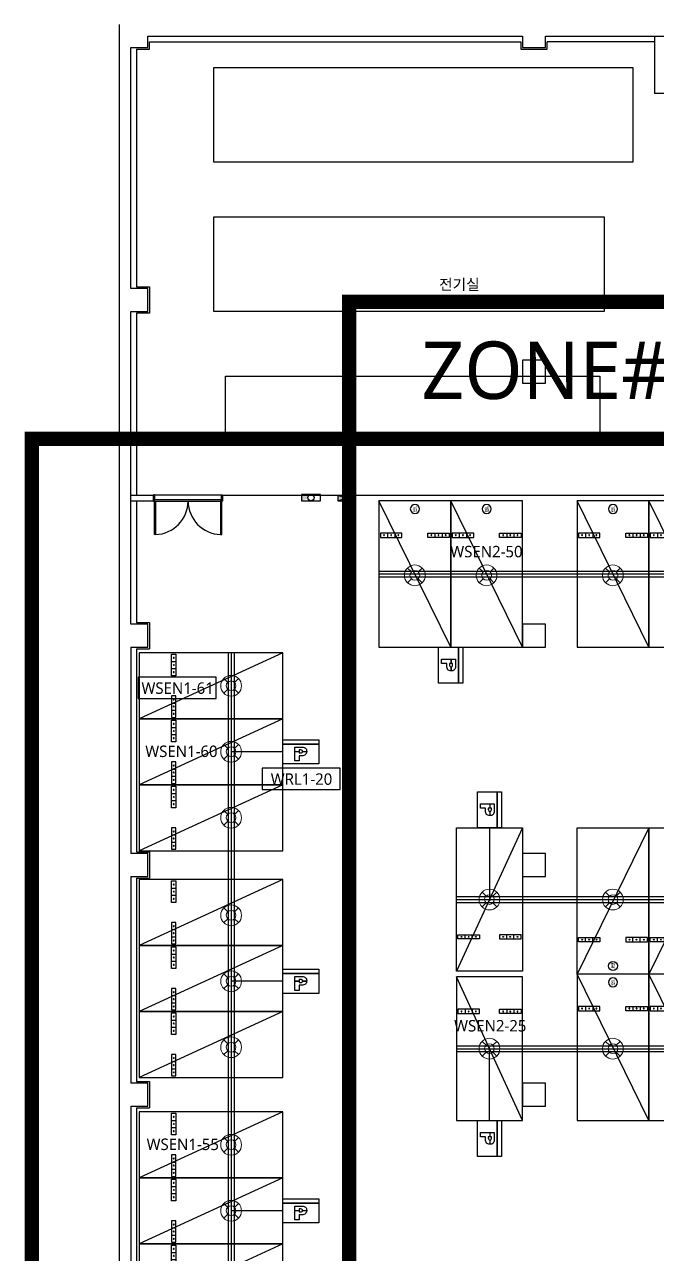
# Model space of a CAD drawing. Header units: millimetres. Extents: x -105683 to 94728, y -31127 to 151123.
# Drawn here: x -21270 to 775, y 26224 to 69095 of the extents above; entities that cross this region are included whole.
import ezdxf
from ezdxf.enums import TextEntityAlignment as Align

# ---------------------------------------------------------------- set-up
doc = ezdxf.new("R2010")
doc.units = ezdxf.units.MM
doc.linetypes.add('AUDIT_D_080121100638-0', pattern=[0])
doc.linetypes.add('HIDDEN', pattern=[9.524999999999995, 6.349999999999998, -3.174999999999998])
for name, color, linetype in [('e-plan', 9, 'Continuous'), ('E-TEXT', 6, 'Continuous'), ('구역', 5, 'Continuous'), ('레이스웨이', 3, 'Continuous'), ('만공차등', 6, 'Continuous'), ('유도배선', 6, 'Continuous')]:
    doc.layers.add(name, color=color, linetype=linetype)
doc.layers.add('초음파센서', color=1, linetype='AUDIT_D_080121100638-0', lineweight=13)
doc.styles.add('xr_plan$0$USUN', font='malgun_0.ttf')
doc.styles.add('xr_plan$0$신화문자', font='malgun_0.ttf', dxfattribs={"width": 0.9})
doc.styles.add('Xref-지하1층$0$USUN', font='malgun_0.ttf')

# ---------------------------------------------------------------- blocks, each defined once
blk = doc.blocks.new('xr_plan$0$직각주차')
at = {"layer": 'e-plan'}
for p, q in [((2300, 5000), (0, 0)), ((0, 0), (0, 5000)), ((0, 5000), (2300, 5000)), ((2300, 5000), (2300, 0)), ((300.0000000102318, 1125.000000008026), (300.0000000102318, 1275.0000000113)), ((550.0000000156887, 1125.000000008026), (550.0000000156887, 1275.0000000113)), ((1750.000000041882, 1125.000000008026), (1750.000000041882, 1275.0000000113)), ((2000.000000047339, 1125.000000008026), (2000.000000047339, 1275.0000000113)), ((2300, 0), (0, 0))]:
    blk.add_line(p, q, dxfattribs=at)
for points in [[(800.0000000211458, 1275.0000000113), (800.0000000211458, 1125.000000008026), (50.00000000477485, 1125.000000008026), (50.00000000477485, 1275.0000000113)], [(2250.000000052796, 1125.000000008026), (2250.000000052796, 1275.0000000113), (1500.000000036425, 1275.0000000113), (1500.000000036425, 1125.000000008026)]]:
    blk.add_lwpolyline(points, close=True, dxfattribs=at)
for centre in [(175.0000000075033, 1200.000000009663), (425.0000000129602, 1200.000000009663), (675.0000000184173, 1200.000000009663), (1625.000000039154, 1200.000000009663), (1875.000000044611, 1200.000000009663), (2125.000000050068, 1200.000000009663)]:
    blk.add_circle(centre, 15.00000000032741, dxfattribs=at)
blk = doc.blocks.new('xr_plan$0$확장형주차')
at = {"layer": 'e-plan', "linetype": 'Continuous'}
blk.add_line((2500, 5100), (0, 0), dxfattribs=at)
at = {"layer": 'e-plan'}
for p, q in [((0, 0), (0, 5100)), ((0, 5100), (2500, 5100)), ((2500, 5100), (2500, 0)), ((300.0000000102318, 1125.000000008026), (300.0000000102318, 1275.0000000113)), ((550.0000000156887, 1125.000000008026), (550.0000000156887, 1275.0000000113)), ((1950.000000041882, 1125.000000008026), (1950.000000041882, 1275.0000000113)), ((2200.000000047339, 1125.000000008026), (2200.000000047339, 1275.0000000113)), ((2500, 0), (0, 0))]:
    blk.add_line(p, q, dxfattribs=at)
for points in [[(800.0000000211458, 1275.0000000113), (800.0000000211458, 1125.000000008026), (50.00000000477485, 1125.000000008026), (50.00000000477485, 1275.0000000113)], [(2450.000000052796, 1125.000000008026), (2450.000000052796, 1275.0000000113), (1700.000000036425, 1275.0000000113), (1700.000000036425, 1125.000000008026)]]:
    blk.add_lwpolyline(points, close=True, dxfattribs=at)
for centre, radius in [((175.0000000075033, 1200.000000009663), 15.00000000032741), ((425.0000000129602, 1200.000000009663), 15.00000000032741), ((675.0000000184173, 1200.000000009663), 15.00000000032741), ((1825.000000039153, 1200.000000009663), 15.00000000032741), ((2075.000000044611, 1200.000000009663), 15.00000000032741), ((2325.000000050068, 1200.000000009663), 15.00000000032741), ((1252.743302494912, 284.6067593291877), 160)]:
    blk.add_circle(centre, radius, dxfattribs=at)
at = {"layer": 'e-plan', "style": 'xr_plan$0$신화문자', "width": 0.8}
blk.add_text('확', height=160, dxfattribs=at).set_placement((1252.743302494912, 284.6067593291877), align=Align.MIDDLE_CENTER)
blk = doc.blocks.new('Xref-지하1층')
at = {"layer": 'e-plan', "linetype": 'Continuous'}
h = blk.add_hatch(color=256, dxfattribs=at)
edge = h.paths.add_edge_path()
edge.add_line((-8097.190298305388, 64620.00000000029), (-8097.190298305388, 64400.00000000029))
edge.add_line((-8097.190298305388, 64400.00000000029), (-7871.545461090951, 64475.21494573844))
edge.add_arc((-7767.190298305388, 64510.00000000029), 110, 18.434948822920717, 198.4349488229226, ccw=False)
edge.add_line((-7662.835135519825, 64544.78505426215), (-7437.190298305388, 64620.00000000029))
edge.add_line((-7437.190298305388, 64620.00000000029), (-8097.190298305388, 64620.00000000029))
at = {"layer": 'e-plan'}
for p, q in [((-14449.99999999997, 80999.99999999988), (-14449.99999999997, -7897.260273972643)), ((-13449.99999999997, 80200.0000000121), (-13449.99999999997, 80600.0000000121)), ((-13449.99999999997, 80600.0000000121), (-399.9958543870307, 80600.0000000121)), ((-399.9999999999709, 80600.0000000121), (-399.9999999999709, 80200.0000000121)), ((400.0000000000291, 80199.99999999977), (400.0000000000291, 80599.99999999988)), ((400.0000000000291, 80599.99999999988), (9000.00000000003, 80600.0000000121)), ((-14049.99999999997, 80200.0000000121), (-13449.99999999997, 80200.0000000121)), ((-14050.00000000003, 71800.0000000121), (-14049.99999999997, 80199.99999999988)), ((-399.9999999999709, 80200.0000000121), (400.0000000000291, 80199.99999999977)), ((-13450.00000000009, 71800.0000000121), (-14050.00000000003, 71800.0000000121)), ((-13450.00000000003, 71000.00000001187), (-13450.00000000009, 71800.0000000121)), ((-14049.99999999997, 60099.99999999988), (-14049.99999999997, 70999.99999999988)), ((-14049.99999999997, 70999.99999999988), (-13450.00000000003, 71000.00000001187)), ((-13224.99999995434, 64611.99999999895), (-10874.99999995434, 64611.99999999895)), ((-10889.99999995434, 64430.99999999895), (-13209.99999995434, 64430.99999999895)), ((-13184.99999995434, 64387.99999999895), (-10914.99999995434, 64387.99999999895)), ((-14049.99999999997, 59300.00000001211), (-14049.99999999997, 52100.00000001211)), ((-14049.99999999997, 51300.00000001211), (-14049.99999999997, 44100.00000001211)), ((-14049.99999999997, 43300.00000001211), (-14049.99999999997, 36100.00000001211))]:
    blk.add_line(p, q, dxfattribs=at)
at = {"layer": 'e-plan', "linetype": 'Continuous'}
for p, q in [((4200.000000000029, 80600.00000001217), (4200.000000000029, 78600.00000000454)), ((-13389.99999998274, 80400.00000000012), (-459.9999999827414, 80400.0000000121)), ((-13389.99999998274, 80139.99999999988), (-13389.99999998274, 80400.00000000012)), ((-459.9999999827414, 80400.0000000121), (-459.9999999827414, 80141.01582059276)), ((460.0000000172586, 80141.01582059276), (460.0000000172586, 80400.00000001298)), ((4200.000000000029, 80400.00000000867), (460.0000000172586, 80400.0000000121)), ((-13849.99999998274, 80139.99999999988), (-13849.99999998274, 71859.99999999991)), ((-13849.99999998274, 80139.99999999988), (-13389.99999998274, 80139.99999999988)), ((-459.9999999827414, 80141.01582059276), (460.0000000172586, 80141.01582059276)), ((9600.00000000003, 78600.00000000454), (4200.000000000029, 78600.00000000454)), ((-13849.99999998274, 71859.99999999991), (-13389.99999998286, 71859.99999999991)), ((-13389.99999998286, 71859.99999999991), (-13389.99999998286, 70940.00000000015)), ((-13849.99999998274, 70940.00000000015), (-13849.99999998274, 64599.99999999985)), ((-13389.99999998286, 70940.00000000015), (-13849.99999998274, 70940.00000000015)), ((-14049.99999999997, 64599.99999999988), (-13249.99999995434, 64599.99999999988)), ((-14049.99999999997, 64400.00000000035), (-13249.99999995434, 64400.00000000035)), ((-13849.99999998274, 64400.00000000032), (-13849.99999998274, 60160.00000000012)), ((-13249.99999995434, 64399.99999999988), (-13249.99999995434, 64599.99999999988)), ((-10850.00000000003, 64599.99999999988), (9600.000000000146, 64599.99999999988)), ((-10849.99999999997, 64399.99999999988), (-10849.99999999997, 64599.99999999988)), ((-8097.190298305388, 64620.00000000029), (-8097.190298305388, 64400.00000000029)), ((-7437.190298305388, 64620.00000000029), (-8097.190298305388, 64620.00000000029)), ((-8097.190298305388, 64400.00000000029), (-7437.190298305388, 64400.00000000029)), ((-7437.190298305388, 64400.00000000029), (-7437.190298305388, 64620.00000000029)), ((-6837.190144666907, 64400.00000000029), (-6297.190144666907, 64580.00000000029)), ((-6297.190144666907, 64400.00000000029), (-6837.190144666907, 64580.00000000029)), ((-6837.190144666907, 64580.00000000029), (-6837.190144666907, 64400.00000000029)), ((-6297.190144666907, 64580.00000000029), (-6837.190144666907, 64580.00000000029)), ((-6837.190144666907, 64400.00000000029), (-6297.190144666907, 64400.00000000029)), ((-6297.190144666907, 64400.00000000029), (-6297.190144666907, 64580.00000000029)), ((-13849.99999998274, 60160.00000000012), (-13389.99999998274, 60160.00000000012)), ((-13389.99999998274, 60160.00000000012), (-13389.99999998274, 59240.00000000012)), ((-13849.99999998274, 59240.00000000012), (-13849.99999998274, 52160.00000000012)), ((-13849.99999998274, 59240.00000000012), (-13389.99999998274, 59240.00000000012)), ((-13849.99999998274, 52160.00000000012), (-13389.99999998274, 52160.00000000012)), ((-13389.99999998274, 52160.00000000012), (-13389.99999998274, 51240.00000000012)), ((-13849.99999998274, 51240.00000000012), (-13849.99999998274, 44160.00000000012)), ((-13849.99999998274, 51240.00000000012), (-13389.99999998274, 51240.00000000012)), ((-13849.99999998274, 44160.00000000012), (-13389.99999998274, 44160.00000000012)), ((-13389.99999998274, 44160.00000000012), (-13389.99999998274, 43240.00000000012)), ((-13849.99999998274, 43240.00000000012), (-13849.99999998274, 36160.00000000012)), ((-13849.99999998274, 43240.00000000012), (-13389.99999998274, 43240.00000000012))]:
    blk.add_line(p, q, dxfattribs=at)
at = {"layer": 'e-plan'}
for points in [[(-11149.99999993897, 79500.0000000298), (3450.000000061031, 79500.0000000298), (3450.000000061031, 76200), (-11149.99999993897, 76200)], [(-11149.99999993897, 74300), (2450.000000060798, 74300), (2450.000000060798, 71000.00000095367), (-11149.99999993897, 71000.00000095367)], [(-399.9999999999709, 68500.0000000121), (400.0000000000291, 68500.0000000121), (400.0000000000291, 69300.0000000121), (-399.9999999999709, 69300.0000000121)], [(-10749.99999999857, 68750.00000001222), (2300.000000061031, 68750.00000001222), (2300.000000061031, 66650.00000001222), (-10749.99999999857, 66650.00000001222)], [(-13249.99999995434, 64387.99999999895), (-13224.99999995434, 64387.99999999895), (-13224.99999995434, 64430.99999999895), (-13209.99999995434, 64430.99999999895), (-13209.99999995434, 64568.99999999895), (-13224.99999995434, 64611.99999999895), (-13249.99999995434, 64611.99999999895)], [(-13224.99999995434, 64387.99999999895), (-13184.99999995434, 64387.99999999895), (-13184.99999995434, 63223.68689777944), (-13224.99999995434, 63223.68689777944)], [(-10874.99999995434, 64387.99999999895), (-10914.99999995434, 64387.99999999895), (-10914.99999995434, 63223.68689777944), (-10874.99999995434, 63223.68689777944)], [(-10849.99999995434, 64387.99999999895), (-10874.99999995434, 64387.99999999895), (-10874.99999995434, 64430.99999999895), (-10889.99999995434, 64430.99999999895), (-10889.99999995434, 64568.99999999895), (-10874.99999995434, 64611.99999999895), (-10849.99999995434, 64611.99999999895)], [(-399.9999999999709, 59299.99999999988), (400.0000000000291, 59299.99999999988), (400.0000000000291, 60099.99999999988), (-399.9999999999709, 60099.99999999988)], [(-399.9999999999709, 51299.99999999988), (400.0000000000291, 51299.99999999988), (400.0000000000291, 52099.99999999988), (-399.9999999999709, 52099.99999999988)], [(-399.9999999999709, 43299.99999999988), (400.0000000000291, 43299.99999999988), (400.0000000000291, 44099.99999999988), (-399.9999999999709, 44099.99999999988)]]:
    blk.add_lwpolyline(points, close=True, dxfattribs=at)
for points in [[(-14049.99999999997, 59300.00000001211), (-13449.99999999997, 59300.00000001211), (-13449.99999999997, 60100.00000001211), (-14049.99999999997, 60100.00000001211)], [(-14049.99999999997, 51300.00000001211), (-13449.99999999997, 51300.00000001211), (-13449.99999999997, 52100.00000001211), (-14049.99999999997, 52100.00000001211)], [(-14049.99999999997, 43300.00000001211), (-13449.99999999997, 43300.00000001211), (-13449.99999999997, 44100.00000001211), (-14049.99999999997, 44100.00000001211)]]:
    blk.add_lwpolyline(points, dxfattribs=at)
at = {"layer": 'e-plan', "linetype": 'Continuous'}
blk.add_circle((-7767.190298305388, 64510.00000000029), 110, dxfattribs=at)
at = {"layer": 'e-plan'}
for centre, radius, start, end in [((-13223.60177922616, 64396.68582467467), 1173.633920718159, 271.8848449811093, 359.5759617803538), ((-10876.39822068252, 64396.68582467467), 1173.633920718177, 180.4240382196462, 268.1151550188907)]:
    blk.add_arc(centre, radius, start, end, dxfattribs=at)
at = {"layer": 'e-plan', "linetype": 'Continuous'}
blk.add_solid([(-6297.190144666907, 64400.00000000029), (-6297.190144666907, 64580.00000000029), (-6837.190144666907, 64580.00000000029), (-6837.190144666907, 64400.00000000029)], dxfattribs=at)
at = {"layer": 'e-plan', "linetype": 'Continuous', "xscale": -1}
for name, p, rotation in [('xr_plan$0$확장형주차', (-5400.000000000786, 64400.00000000175), 180), ('xr_plan$0$확장형주차', (-2900.000000000786, 64400.00000000175), 180), ('xr_plan$0$확장형주차', (1500.00000000096, 64399.99999999988), 180), ('xr_plan$0$확장형주차', (4000.00000000096, 64399.99999999988), 180), ('xr_plan$0$직각주차', (-13749.99999999997, 56800.00000001211), 270), ('xr_plan$0$직각주차', (-13749.99999999997, 54500.00000001211), 270), ('xr_plan$0$직각주차', (-13749.99999999997, 52200.00000001211), 270), ('xr_plan$0$직각주차', (-13750, 48900.00000001208), 270), ('xr_plan$0$직각주차', (-13750, 46600.00000001208), 270), ('xr_plan$0$직각주차', (-2699.999999999971, 47799.9999999943), 180), ('xr_plan$0$확장형주차', (1499.999999999563, 47900.00000000268), 180), ('xr_plan$0$확장형주차', (3999.999999999563, 47900.00000000268), 180), ('xr_plan$0$직각주차', (-13750, 44300.00000001208), 270), ('xr_plan$0$직각주차', (-13749.99999999997, 40800.00000001211), 270), ('xr_plan$0$직각주차', (-13749.99999999997, 38500.00000001211), 270), ('xr_plan$0$직각주차', (-13749.99999999997, 36200.00000001211), 270)]:
    blk.add_blockref(name, p, dxfattribs=dict(at, rotation=rotation))
at = {"layer": 'e-plan', "linetype": 'Continuous'}
for name, p in [('xr_plan$0$직각주차', (-2699.999999999971, 47999.99999999988)), ('xr_plan$0$확장형주차', (1499.999999999563, 47900.00000000268)), ('xr_plan$0$확장형주차', (3999.999999999563, 47900.00000000268))]:
    blk.add_blockref(name, p, dxfattribs=at)
at = {"layer": 'e-plan', "ltscale": 3, "style": 'xr_plan$0$USUN'}
blk.add_text('전기실', height=375, dxfattribs=at).set_placement((-2599.08643441365, 71939.0868624635), align=Align.MIDDLE_CENTER)
blk = doc.blocks.new('센서')
at = {"layer": '초음파센서'}
for p, q in [((-256.1917501480202, 255.872396394494), (-119.5570773269283, 119.4077249351831)), ((119.4048484532395, 119.5564764195151), (255.8695194955799, 256.1911495039822)), ((-255.8729968793341, -256.188874524436), (-119.4083258403116, -119.5542014399543)), ((119.5535999427084, -119.4054499556369), (256.1882727624034, -255.8701214149478))]:
    blk.add_line(p, q, dxfattribs=at)
for major_axis, ratio, start_param, end_param in [((-6.1103e-12, 362.0820671227044), 0.999999997505104, 2.801804347482335, 9.08498965466192), ((-0.3386371830511741, 168.9712919898011), 0.999999997519907, 2.862310370331366, 9.145495677510953)]:
    blk.add_ellipse((-0.001738692924845964, 0.001137489773100242), major_axis=major_axis, ratio=ratio, start_param=start_param, end_param=end_param, dxfattribs=at)
blk = doc.blocks.new('만공차등')
at = {"layer": '만공차등', "color": 2}
for p, q in [((256.2185382738709, 772.8010282704608), (1281.100729055703, 772.8010280201212)), ((256.2185383155941, 85.86725710276512), (256.2185383155941, 772.8010282704608)), ((1281.100729055703, 772.8010280201212), (1281.100729055703, 85.86725685242563)), ((1281.100729139149, 646.829827308096), (256.2185382738709, 646.8298275569452)), ((256.2185383155941, 646.8298275569452), (1281.100729097426, 646.829827308096)), ((602.031856457889, 441.6744232246652), (723.9221712127327, 441.6744232246652)), ((602.031856457889, 436.4904232243076), (723.9221712127327, 436.4904232243076)), ((817.0652129247784, 441.6744232246652), (935.2874125763774, 441.6744232246652)), ((817.1001742288469, 436.4904232243076), (935.2049708619713, 436.4904232243076)), ((1281.100729183853, 85.86725685391573), (256.2185383155941, 85.86725710276512))]:
    blk.add_line(p, q, dxfattribs=at)
for points in [[(602.031856457889, 562.7124996656552), (602.031856457889, 562.7124996656552), (803.7536301061511, 562.7124996656552), (803.7536301061511, 562.7124996656552)], [(602.031856457889, 441.6744232246652), (602.031856457889, 509.1963368171826), (602.031856457889, 562.7124996656552), (602.031856457889, 562.7124996656552)], [(602.031856457889, 169.9845844337716), (602.031856457889, 169.9845844337716), (602.031856457889, 321.6594377497211), (602.031856457889, 436.4904232243076)], [(758.4800846263765, 482.8810407707466), (758.4800846263765, 482.8810407707466), (723.9221712127327, 482.8810407707466), (723.9221712127327, 482.8810407707466)], [(723.9221712127327, 482.8810407707466), (723.9221712127327, 482.8810407707466), (723.9221712127327, 462.6767240667716), (723.9221712127327, 441.6744232246652)], [(723.9221712127327, 436.4904232243076), (723.9221712127327, 415.4870259771124), (723.9221712127327, 395.2807486290112), (723.9221712127327, 395.2807486290112)], [(723.9221712127327, 395.2807486290112), (723.9221712127327, 395.2807486290112), (753.6580501928923, 395.2807486290112), (753.6580501928923, 395.2807486290112)], [(753.6580501928923, 395.2807486290112), (777.0538468733431, 395.2807486290112), (793.4844827100633, 399.3437591219321), (802.9499577000737, 407.4697801047936)], [(804.8251933142542, 470.0222822928799), (796.6098753944037, 478.5947879457847), (781.1615058347583, 482.8810407707466), (758.4800846263765, 482.8810407707466)], [(802.9499577000737, 407.4697801047936), (811.8650966987013, 415.1233428293838), (816.5818355426192, 424.796890536882), (817.1001742288469, 436.4904232243076)], [(803.7536301061511, 562.7124996656552), (847.6877215787767, 562.7124996656552), (880.5936417147517, 552.2647584015502), (902.4713905140757, 531.3692758718505)], [(817.0652129247784, 441.6744232246652), (816.4464652046561, 452.7038494760168), (812.3664586707947, 462.1531358310952), (804.8251933142542, 470.0222822928799)], [(935.2049708619713, 436.4904232243076), (934.1114401951432, 399.5476529339328), (922.2179804757236, 370.4520221063867), (899.5245917007327, 349.2035307446495)], [(723.9221712127327, 169.9845844337716), (723.9221712127327, 169.9845844337716), (602.031856457889, 169.9845844337716), (602.031856457889, 169.9845844337716)], [(790.3590900227427, 315.7171805361286), (790.3590900227427, 315.7171805361286), (723.9221712127327, 315.7171805361286), (723.9221712127327, 315.7171805361286)], [(723.9221712127327, 315.7171805361286), (723.9221712127327, 315.7171805361286), (723.9221712127327, 169.9845844337716), (723.9221712127327, 169.9845844337716)], [(899.5245917007327, 349.2035307446495), (875.6823103532195, 326.8792972723022), (839.2938097938893, 315.7171805361286), (790.3590900227427, 315.7171805361286)]]:
    blk.add_open_spline(points, degree=3, dxfattribs=at)
blk.add_open_spline([(902.4713905140757, 531.3692758718505), (924.3491393193602, 510.4737933421508), (935.2880137220025, 480.7379143590106), (935.2880137220025, 442.1616389194503), (935.2880137220025, 441.9990880915897), (935.2878133371472, 441.8366828614843), (935.2874125763774, 441.6744232246652)], degree=3, knots=[0.498977130304911, 0.498977130304911, 0.498977130304911, 0.498977130304911, 0.997954260609822, 0.997954260609822, 0.997954260609822, 1, 1, 1, 1], dxfattribs=at)

msp = doc.modelspace()

# ---------------------------------------------------------------- linework, layer by layer
at = {"layer": 'E-TEXT'}
for points in [[(-17311.38432085959, 45597.37967719912), (-14593.59156714749, 45597.37967719912), (-14593.59156714749, 46348.14363368746), (-17311.38432085959, 46348.14363368746)], [(-12995.42873353817, 42426.52633718267), (-10277.63597982607, 42426.52633718267), (-10277.63597982607, 43177.29029367102), (-12995.42873353817, 43177.29029367102)]]:
    msp.add_lwpolyline(points, close=True, dxfattribs=at)
at = {"layer": '구역', "color": 7, "linetype": 'HIDDEN', "ltscale": 2, "const_width": 500}
for points in [[(-9967.837261696084, 59435.19698044914), (16206.10938263059, 59435.19698044914), (16206.10938263059, 54654.67331307731), (-9967.837261696084, 54654.67331307731)], [(-21020.10272617379, 54654.67331307731), (-21020.10272617379, -26096.38067652006), (25870.12341489717, -26096.38067652006), (25870.12341489716, -14964.28761456092), (31005.6400815619, -14964.28761456092), (31005.6400815619, 45911.64124321844), (54687.24194321435, 45911.64124321844), (54687.24194321435, 54654.67331307731)]]:
    msp.add_lwpolyline(points, close=True, dxfattribs=at)
msp.add_lwpolyline([(-9967.837261696084, 54654.67331307731), (-9967.837261696084, 12978.89481620374), (31005.6400815619, 12978.89481620374)], dxfattribs=at)
at = {"layer": '레이스웨이'}
for points in [[(-8925.00000000099, 50044.9999999553), (51874.99999999983, 50044.9999999553)], [(-8925.00000000099, 49844.9999999553), (51874.99999999983, 49844.9999999553)], [(-14175.00000000015, 47194.99999995343), (-14175.00000000015, -18405.00000004657)], [(-13975.00000000015, 47194.99999995343), (-13975.00000000015, -18405.00000004657)], [(-6225.000000000175, 38694.99999995343), (28474.99999999936, 38694.99999995343)], [(-6225.000000000175, 38494.99999995343), (28474.99999999936, 38494.99999995343)], [(-6225.000000000175, 33494.99999994785), (28474.99999999936, 33494.99999994785)], [(-6225.000000000175, 33294.99999994785), (28474.99999999936, 33294.99999994785)]]:
    msp.add_lwpolyline(points, dxfattribs=at)
at = {"layer": '만공차등', "color": 4, "linetype": 'Continuous', "ltscale": 2}
for points in [[(-6425.00000000099, 47394.9999999553), (-6425.000000001892, 49944.99999804446)], [(-12275.0000000002, 43744.99999964761), (-14075.00000000015, 43744.99999964696)], [(-5075.000000000175, 41094.99999995343), (-5074.999999999272, 38545.00000186422)], [(-12275.0000000002, 35744.99999964761), (-14075.00000000015, 35744.99999964696)], [(-5075.000000000175, 30894.99999994785), (-5075.000000001077, 33444.999998037)], [(-12275.0000000002, 27744.99999964761), (-14075.00000000015, 27744.99999964696)]]:
    msp.add_lwpolyline(points, dxfattribs=at)
at = {"layer": '유도배선'}
for points in [[(-8925.00000000099, 49944.9999999553), (51874.99999999983, 49944.9999999553)], [(-14075.00000000015, 47194.99999995343), (-14075.00000000015, -18405.00000004657)], [(-6225.000000000175, 38594.99999995343), (28474.99999999936, 38594.99999995343)], [(-6225.000000000175, 33394.99999994785), (28474.99999999936, 33394.99999994785)]]:
    msp.add_lwpolyline(points, dxfattribs=at)

# ---------------------------------------------------------------- block references
at = {"layer": 'e-plan'}
msp.add_blockref('Xref-지하1층', (-3525.000000000233, -11905.00000004668), dxfattribs=at)
at = {"layer": '만공차등', "xscale": 1.226069819647817, "yscale": 1.226069819647817, "zscale": 1.226069819647817, "rotation": 270}
for p in [(-6951.393634587585, 47709.14181701839), (-5601.393634585664, 42665.71893977752), (-5601.39363458677, 31209.14181701094)]:
    msp.add_blockref('만공차등', p, dxfattribs=at)
at = {"layer": '만공차등', "xscale": 1.226069819647817, "yscale": 1.226069819647817, "zscale": 1.226069819647817}
for p in [(-12589.14181706321, 43218.60636506102), (-12589.14181706321, 35218.60636506102), (-12589.14181706321, 27218.60636506102)]:
    msp.add_blockref('만공차등', p, dxfattribs=at)
at = {"layer": '초음파센서'}
for p in [(-7674.998261308036, 49894.99886250275), (-5174.998261308036, 49894.99886250275), (-774.9982613062894, 49894.99886250088), (-14074.99826130722, 46044.99886250647), (-14074.99826130722, 43744.99886250647), (-14074.99826130722, 41444.99886250647), (-5074.998261307221, 38594.99886250088), (-774.9982613076863, 38594.99886250368), (-14074.99826130722, 38044.99886250647), (-14074.99826130722, 35744.99886250647), (-14074.99826130722, 33444.99886250647), (-5074.998261307221, 33394.99886250088), (-774.9982613076863, 33394.99886250368), (-14074.99826130722, 30044.99886250647), (-14074.99826130722, 27744.99886250647)]:
    msp.add_blockref('센서', p, dxfattribs=at)

# ---------------------------------------------------------------- texts
at = {"layer": 'E-TEXT', "style": 'Xref-지하1층$0$USUN'}
for s, p in [('WSEN2-50', (-5180.788323838933, 50724.02229892951)), ('WSEN1-61', (-15939.40148151919, 45965.1068616719)), ('WSEN1-60', (-15807.2218530059, 43762.00533132954)), ('WRL1-20', (-11623.44589419776, 42794.25352165545)), ('WSEN2-25', (-5047.357707183546, 34194.53670623014)), ('WSEN1-55', (-15760.65409618171, 30061.44257932319))]:
    msp.add_text(s, height=400, dxfattribs=at).set_placement(p, align=Align.MIDDLE_CENTER)
at = {"layer": '구역', "color": 7, "linetype": 'HIDDEN', "ltscale": 2, "style": 'Xref-지하1층$0$USUN'}
msp.add_text('ZONE#1_BLOCK2', height=2000, dxfattribs=at).set_placement((3119.136060467252, 57044.93514676322), align=Align.MIDDLE_CENTER)

doc.saveas('drawing.dxf')
